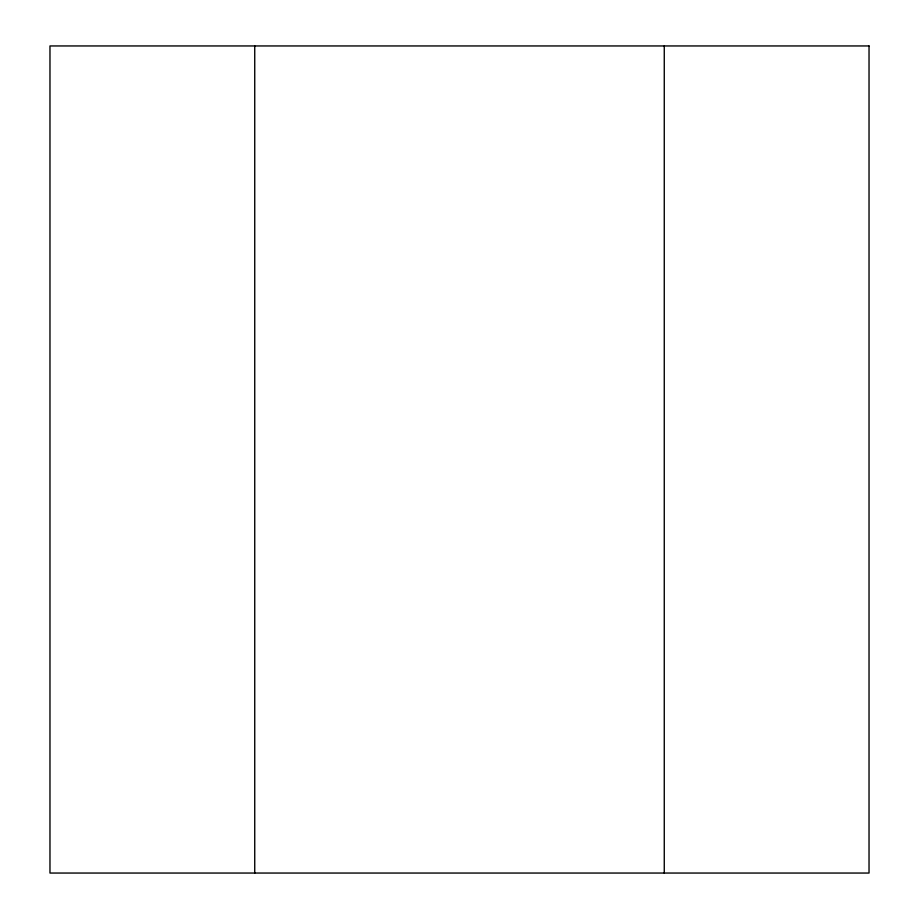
<?xml version="1.0" encoding="UTF-8"?>
<svg xmlns="http://www.w3.org/2000/svg" width="919" height="919" viewBox="0 0 919 919"><rect width="100%" height="100%" fill="white"/><g stroke="black" fill="none" stroke-linecap="round" stroke-linejoin="round"><path stroke-width="1.38" d="M664.265 45.95L664.265 873.05M254.735 45.95L254.735 873.05M869.029 45.95L49.971 45.95L49.971 873.05L869.029 873.05L869.029 45.95"/></g></svg>
